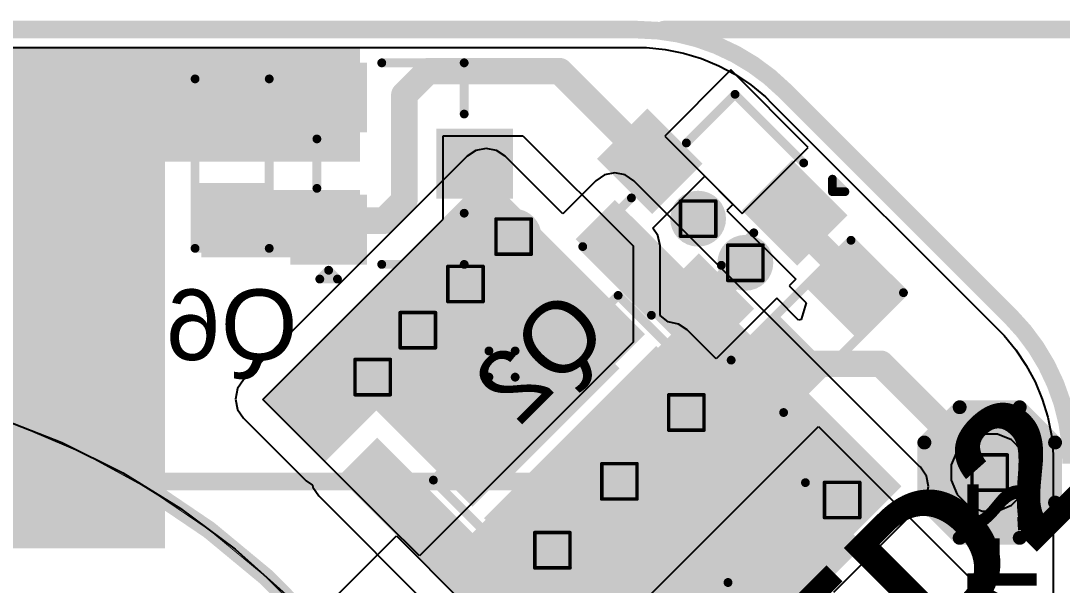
# Model space of a CAD drawing. Header units: inches. Extents: x 92 to 372, y 57 to 122.
# Drawn here: x 129.37 to 144.35, y 83.04 to 91.16 of the extents above; entities that cross this region are included whole.
import ezdxf

# ---------------------------------------------------------------- set-up
doc = ezdxf.new("R2010")
doc.units = ezdxf.units.IN
for name, color, linetype in [('Board Outline', 216, 'Continuous'), ('Bottom Layer', 5, 'Continuous'), ('Bottom Overlay', 54, 'Continuous'), ('Bottom Paste', 16, 'Continuous'), ('Bottom Solder', 6, 'Continuous'), ('Dimension', 6, 'Continuous'), ('Drill Drawing', 1, 'Continuous'), ('Top Layer', 1, 'Continuous'), ('Top Overlay', 2, 'Continuous'), ('Top Paste', 8, 'Continuous'), ('Top Solder', 216, 'Continuous'), ('Via Holes', 16, 'Continuous')]:
    doc.layers.add(name, color=color, linetype=linetype)
doc.styles.add('Arial', font='', dxfattribs={"height": 0.2})
doc.styles.add('Arial_Bold', font='', dxfattribs={"height": 0.2})
doc.styles.get('Arial').set_extended_font_data('Arial')
doc.styles.get('Arial_Bold').set_extended_font_data('Arial', bold=True)

# ---------------------------------------------------------------- blocks, each defined once
blk = doc.blocks.new('T__________B_5')
at = {"layer": 'Bottom Layer'}
blk.add_hatch(color=5, dxfattribs=at).paths.add_polyline_path([(0.381, 0.762), (-0.381, 0.762), (-0.762, 0.381), (-0.762, -0.381), (-0.381, -0.762), (0.381, -0.762), (0.762, -0.381), (0.762, 0.381)])
at = {"layer": 'Bottom Paste'}
blk.add_hatch(color=16, dxfattribs=at).paths.add_polyline_path([(0.381, 0.762), (-0.381, 0.762), (-0.762, 0.381), (-0.762, -0.381), (-0.381, -0.762), (0.381, -0.762), (0.762, -0.381), (0.762, 0.381)])
at = {"layer": 'Bottom Solder'}
blk.add_hatch(color=6, dxfattribs=at).paths.add_polyline_path([(0.432, 0.864), (-0.432, 0.864), (-0.864, 0.432), (-0.864, -0.432), (-0.432, -0.864), (0.432, -0.864), (0.864, -0.432), (0.864, 0.432)])
at = {"layer": 'Bottom Overlay', "const_width": 0.2}
for points in [[(-0.432, 0.94), (-0.94, 0.432)], [(0.432, 0.94), (-0.432, 0.94)], [(0.94, 0.432), (0.432, 0.94)], [(-0.94, 0.432), (-0.94, -0.432)], [(0.94, 0.432), (0.94, -0.432)], [(-0.432, -0.94), (-0.94, -0.432)], [(0.94, -0.432), (0.432, -0.94)], [(0.432, -0.94), (-0.432, -0.94)]]:
    blk.add_lwpolyline(points, dxfattribs=at)
at = {"layer": 'Bottom Overlay', "const_width": 0.1}
for points in [[(-0.482, 0.94, 1), (-0.382, 0.94, 1)], [(-0.482, 0.94, 1), (-0.382, 0.94, 1)], [(0.382, 0.94, 1), (0.482, 0.94, 1)], [(0.382, 0.94, 1), (0.482, 0.94, 1)], [(-0.99, 0.432, 1), (-0.89, 0.432, 1)], [(-0.99, 0.432, 1), (-0.89, 0.432, 1)], [(0.89, 0.432, 1), (0.99, 0.432, 1)], [(0.89, 0.432, 1), (0.99, 0.432, 1)], [(-0.99, -0.432, 1), (-0.89, -0.432, 1)], [(-0.99, -0.432, 1), (-0.89, -0.432, 1)], [(0.89, -0.432, 1), (0.99, -0.432, 1)], [(0.89, -0.432, 1), (0.99, -0.432, 1)], [(-0.482, -0.94, 1), (-0.382, -0.94, 1)], [(-0.482, -0.94, 1), (-0.382, -0.94, 1)], [(0.382, -0.94, 1), (0.482, -0.94, 1)], [(0.382, -0.94, 1), (0.482, -0.94, 1)]]:
    blk.add_lwpolyline(points, format="xyb", close=True, dxfattribs=at)
blk = doc.blocks.new('R___0603_B_13')
at = {"layer": 'Bottom Layer'}
for points in [[(-1.143, -0.4445), (-1.143, 0.4445), (-0.381, 0.4445), (-0.381, -0.4445)], [(0.381, -0.4445), (0.381, 0.4445), (1.143, 0.4445), (1.143, -0.4445)]]:
    blk.add_hatch(color=5, dxfattribs=at).paths.add_polyline_path(points)
at = {"layer": 'Bottom Paste'}
for points in [[(-1.143, -0.4445), (-1.143, 0.4445), (-0.381, 0.4445), (-0.381, -0.4445)], [(0.381, -0.4445), (0.381, 0.4445), (1.143, 0.4445), (1.143, -0.4445)]]:
    blk.add_hatch(color=16, dxfattribs=at).paths.add_polyline_path(points)
at = {"layer": 'Bottom Solder'}
for points in [[(-1.2446, -0.5461), (-1.2446, 0.5461), (-0.2794, 0.5461), (-0.2794, -0.5461)], [(0.2794, -0.5461), (0.2794, 0.5461), (1.2446, 0.5461), (1.2446, -0.5461)]]:
    blk.add_hatch(color=6, dxfattribs=at).paths.add_polyline_path(points)
at = {"layer": 'Bottom Overlay', "const_width": 0.127}
for points in [[(-1.2192, -0.5334), (-1.2192, 0.5334)], [(1.2192, 0.5334), (-1.2192, 0.5334)], [(1.2192, -0.5334), (1.2192, 0.5334)], [(1.2192, -0.5334), (-1.2192, -0.5334)]]:
    blk.add_lwpolyline(points, dxfattribs=at)
at = {"layer": 'Bottom Overlay', "const_width": 0.0635}
for points in [[(-1.25095, 0.5334, 1), (-1.18745, 0.5334, 1)], [(-1.25095, 0.5334, 1), (-1.18745, 0.5334, 1)], [(1.18745, 0.5334, 1), (1.25095, 0.5334, 1)], [(1.18745, 0.5334, 1), (1.25095, 0.5334, 1)], [(-1.25095, -0.5334, 1), (-1.18745, -0.5334, 1)], [(-1.25095, -0.5334, 1), (-1.18745, -0.5334, 1)], [(1.18745, -0.5334, 1), (1.25095, -0.5334, 1)], [(1.18745, -0.5334, 1), (1.25095, -0.5334, 1)]]:
    blk.add_lwpolyline(points, format="xyb", close=True, dxfattribs=at)
blk = doc.blocks.new('R___0603_B_17')
at = {"layer": 'Bottom Layer'}
for points in [[(-1.143, -0.4445), (-1.143, 0.4445), (-0.381, 0.4445), (-0.381, -0.4445)], [(0.381, -0.4445), (0.381, 0.4445), (1.143, 0.4445), (1.143, -0.4445)]]:
    blk.add_hatch(color=5, dxfattribs=at).paths.add_polyline_path(points)
at = {"layer": 'Bottom Paste'}
for points in [[(-1.143, -0.4445), (-1.143, 0.4445), (-0.381, 0.4445), (-0.381, -0.4445)], [(0.381, -0.4445), (0.381, 0.4445), (1.143, 0.4445), (1.143, -0.4445)]]:
    blk.add_hatch(color=16, dxfattribs=at).paths.add_polyline_path(points)
at = {"layer": 'Bottom Solder'}
for points in [[(-1.2446, -0.5461), (-1.2446, 0.5461), (-0.2794, 0.5461), (-0.2794, -0.5461)], [(0.2794, -0.5461), (0.2794, 0.5461), (1.2446, 0.5461), (1.2446, -0.5461)]]:
    blk.add_hatch(color=6, dxfattribs=at).paths.add_polyline_path(points)
at = {"layer": 'Bottom Overlay', "const_width": 0.127}
for points in [[(-1.2192, 0.5334), (1.2192, 0.5334)], [(-1.2192, 0.5334), (-1.2192, -0.5334)], [(1.2192, 0.5334), (1.2192, -0.5334)], [(-1.2192, -0.5334), (1.2192, -0.5334)]]:
    blk.add_lwpolyline(points, dxfattribs=at)
at = {"layer": 'Bottom Overlay', "const_width": 0.0635}
for points in [[(-1.25095, 0.5334, 1), (-1.18745, 0.5334, 1)], [(-1.25095, 0.5334, 1), (-1.18745, 0.5334, 1)], [(1.18745, 0.5334, 1), (1.25095, 0.5334, 1)], [(1.18745, 0.5334, 1), (1.25095, 0.5334, 1)], [(-1.25095, -0.5334, 1), (-1.18745, -0.5334, 1)], [(-1.25095, -0.5334, 1), (-1.18745, -0.5334, 1)], [(1.18745, -0.5334, 1), (1.25095, -0.5334, 1)], [(1.18745, -0.5334, 1), (1.25095, -0.5334, 1)]]:
    blk.add_lwpolyline(points, format="xyb", close=True, dxfattribs=at)
blk = doc.blocks.new('SOT_23_B_21')
at = {"layer": 'Bottom Layer'}
for points in [[(-1.36, 1.46), (-0.54, 1.46), (-0.54, 0.54), (-1.36, 0.54)], [(0.54, 1.46), (1.36, 1.46), (1.36, 0.54), (0.54, 0.54)], [(-0.41, -0.54), (0.41, -0.54), (0.41, -1.46), (-0.41, -1.46)]]:
    blk.add_hatch(color=5, dxfattribs=at).paths.add_polyline_path(points)
at = {"layer": 'Bottom Paste'}
for points in [[(-1.36, 1.46), (-0.54, 1.46), (-0.54, 0.54), (-1.36, 0.54)], [(0.54, 1.46), (1.36, 1.46), (1.36, 0.54), (0.54, 0.54)], [(-0.41, -0.54), (0.41, -0.54), (0.41, -1.46), (-0.41, -1.46)]]:
    blk.add_hatch(color=16, dxfattribs=at).paths.add_polyline_path(points)
at = {"layer": 'Bottom Solder'}
for points in [[(-1.462, 1.562), (-0.438, 1.562), (-0.438, 0.438), (-1.462, 0.438)], [(0.438, 1.562), (1.462, 1.562), (1.462, 0.438), (0.438, 0.438)], [(-0.512, -0.438), (0.512, -0.438), (0.512, -1.562), (-0.512, -1.562)]]:
    blk.add_hatch(color=6, dxfattribs=at).paths.add_polyline_path(points)
at = {"layer": 'Bottom Overlay', "const_width": 0.127}
for points in [[(-1.549, 1.168), (-1.676, 1.295)], [(-1.676, 1.041), (-1.676, 1.295)], [(-1.549, 1.168), (-1.676, 1.041)], [(0.33, 0.787), (-0.33, 0.787)], [(-1.549, -0.813), (-1.549, 0.584)], [(1.549, -0.813), (1.549, 0.584)], [(-0.559, -0.813), (-1.549, -0.813)], [(1.549, -0.813), (0.559, -0.813)]]:
    blk.add_lwpolyline(points, dxfattribs=at)
at = {"layer": 'Bottom Overlay', "const_width": 0.0635}
for points in [[(-1.708, 1.295, 1), (-1.645, 1.295, 1)], [(-1.708, 1.295, 1), (-1.645, 1.295, 1)], [(-1.581, 1.168, 1), (-1.518, 1.168, 1)], [(-1.581, 1.168, 1), (-1.518, 1.168, 1)], [(-1.708, 1.041, 1), (-1.645, 1.041, 1)], [(-1.708, 1.041, 1), (-1.645, 1.041, 1)], [(-0.362, 0.787, 1), (-0.298, 0.787, 1)], [(0.298, 0.787, 1), (0.362, 0.787, 1)], [(-1.581, 0.584, 1), (-1.518, 0.584, 1)], [(1.518, 0.584, 1), (1.581, 0.584, 1)], [(-1.581, -0.813, 1), (-1.518, -0.813, 1)], [(-1.581, -0.813, 1), (-1.518, -0.813, 1)], [(-0.591, -0.813, 1), (-0.527, -0.813, 1)], [(0.527, -0.813, 1), (0.591, -0.813, 1)], [(1.518, -0.813, 1), (1.581, -0.813, 1)], [(1.518, -0.813, 1), (1.581, -0.813, 1)]]:
    blk.add_lwpolyline(points, format="xyb", close=True, dxfattribs=at)
blk = doc.blocks.new('SOT_23F_B_25')
at = {"layer": 'Bottom Layer'}
for points in [[(-0.55, 1.5), (-0.55, 0.6), (-1.35, 0.6), (-1.35, 1.5)], [(1.35, 1.5), (1.35, 0.6), (0.55, 0.6), (0.55, 1.5)], [(0.4, -0.6), (0.4, -1.5), (-0.4, -1.5), (-0.4, -0.6)]]:
    blk.add_hatch(color=5, dxfattribs=at).paths.add_polyline_path(points)
at = {"layer": 'Bottom Paste'}
for points in [[(-0.55, 1.5), (-0.55, 0.6), (-1.35, 0.6), (-1.35, 1.5)], [(1.35, 1.5), (1.35, 0.6), (0.55, 0.6), (0.55, 1.5)], [(0.4, -0.6), (0.4, -1.5), (-0.4, -1.5), (-0.4, -0.6)]]:
    blk.add_hatch(color=16, dxfattribs=at).paths.add_polyline_path(points)
at = {"layer": 'Bottom Solder'}
for points in [[(-0.448, 1.602), (-0.448, 0.498), (-1.452, 0.498), (-1.452, 1.602)], [(1.452, 1.602), (1.452, 0.498), (0.448, 0.498), (0.448, 1.602)], [(0.502, -0.498), (0.502, -1.602), (-0.502, -1.602), (-0.502, -0.498)]]:
    blk.add_hatch(color=6, dxfattribs=at).paths.add_polyline_path(points)
at = {"layer": 'Bottom Overlay', "const_width": 0.127}
for points in [[(-1.661, 1.177), (-1.661, 0.923)], [(-1.661, 1.177), (-1.534, 1.05)], [(-0.356, 1.219), (0.356, 1.219)], [(-1.534, 1.05), (-1.661, 0.923)], [(-1.45, 0.286), (-1.45, -0.9)], [(1.45, 0.286), (1.45, -0.9)], [(-1.45, -0.9), (-0.714, -0.9)], [(0.714, -0.9), (1.45, -0.9)]]:
    blk.add_lwpolyline(points, dxfattribs=at)
at = {"layer": 'Bottom Overlay', "const_width": 0.0635}
for points in [[(-1.693, 1.177, 1), (-1.629, 1.177, 1)], [(-1.693, 1.177, 1), (-1.629, 1.177, 1)], [(-0.387, 1.219, 1), (-0.324, 1.219, 1)], [(0.324, 1.219, 1), (0.387, 1.219, 1)], [(-1.566, 1.05, 1), (-1.502, 1.05, 1)], [(-1.566, 1.05, 1), (-1.502, 1.05, 1)], [(-1.693, 0.923, 1), (-1.629, 0.923, 1)], [(-1.693, 0.923, 1), (-1.629, 0.923, 1)], [(-1.482, 0.286, 1), (-1.418, 0.286, 1)], [(1.418, 0.286, 1), (1.482, 0.286, 1)], [(-1.482, -0.9, 1), (-1.418, -0.9, 1)], [(-1.482, -0.9, 1), (-1.418, -0.9, 1)], [(-0.745, -0.9, 1), (-0.682, -0.9, 1)], [(0.682, -0.9, 1), (0.745, -0.9, 1)], [(1.418, -0.9, 1), (1.482, -0.9, 1)], [(1.418, -0.9, 1), (1.482, -0.9, 1)]]:
    blk.add_lwpolyline(points, format="xyb", close=True, dxfattribs=at)
blk = doc.blocks.new('GW_PUSTA1_CM_MENE_XX53_1_1050_R18_29')
at = {"layer": 'Top Layer'}
for points in [[(-2.818, -2.91), (-2.018, -2.91), (-2.018, 2.91), (-2.818, 2.91)], [(-1.05, 1.651), (1.041, 1.651), (1.041, 2.921), (-1.05, 2.921)], [(2.818, 2.91), (2.018, 2.91), (2.018, -2.91), (2.818, -2.91)], [(1.05, 1.25), (-1.05, 1.25), (-1.05, 1.7), (1.05, 1.7)], [(-2.057, -0.9), (-1.575, -0.9), (-1.575, 0.9), (-2.057, 0.9)], [(1.65, -0.9), (-1.65, -0.9), (-1.65, 0.9), (1.65, 0.9)], [(2.058, 0.9), (1.575, 0.9), (1.575, -0.9), (2.058, -0.9)], [(1.05, -1.7), (-1.05, -1.7), (-1.05, -1.25), (1.05, -1.25)], [(-1.05, -2.921), (1.041, -2.921), (1.041, -1.651), (-1.05, -1.651)]]:
    blk.add_hatch(color=1, dxfattribs=at).paths.add_polyline_path(points)
at = {"layer": 'Top Paste'}
for points in [[(1.05, 1.25), (-1.05, 1.25), (-1.05, 1.7), (1.05, 1.7)], [(1.65, -0.9), (-1.65, -0.9), (-1.65, 0.9), (1.65, 0.9)], [(1.05, -1.7), (-1.05, -1.7), (-1.05, -1.25), (1.05, -1.25)]]:
    blk.add_hatch(color=8, dxfattribs=at).paths.add_polyline_path(points)
at = {"layer": 'Top Solder'}
for points in [[(1.152, 1.148), (-1.152, 1.148), (-1.152, 1.802), (1.152, 1.802)], [(1.752, -1.002), (-1.752, -1.002), (-1.752, 1.002), (1.752, 1.002)], [(1.152, -1.802), (-1.152, -1.802), (-1.152, -1.148), (1.152, -1.148)]]:
    blk.add_hatch(color=216, dxfattribs=at).paths.add_polyline_path(points)
at = {"layer": 'Top Overlay', "const_width": 0.127}
for points in [[(-0.076, 2.134), (-0.076, 2.667)], [(1.88, 1.905), (-1.88, 1.905)], [(-1.88, -1.905), (-1.88, 1.905)], [(1.88, -1.905), (1.88, 1.905)], [(1.88, -1.905), (-1.88, -1.905)], [(0, -2.654), (0, -2.121)], [(0.267, -2.388), (-0.267, -2.388)]]:
    blk.add_lwpolyline(points, dxfattribs=at)
at = {"layer": 'Top Overlay', "const_width": 0.0635}
for points in [[(-0.108, 2.667, 1), (-0.044, 2.667, 1)], [(-0.108, 2.134, 1), (-0.044, 2.134, 1)], [(-1.911, 1.905, 1), (-1.848, 1.905, 1)], [(-1.911, 1.905, 1), (-1.848, 1.905, 1)], [(1.848, 1.905, 1), (1.911, 1.905, 1)], [(1.848, 1.905, 1), (1.911, 1.905, 1)], [(-1.911, -1.905, 1), (-1.848, -1.905, 1)], [(-1.911, -1.905, 1), (-1.848, -1.905, 1)], [(1.848, -1.905, 1), (1.911, -1.905, 1)], [(1.848, -1.905, 1), (1.911, -1.905, 1)], [(-0.032, -2.121, 1), (0.032, -2.121, 1)], [(-0.298, -2.388, 1), (-0.235, -2.388, 1)], [(0.235, -2.388, 1), (0.298, -2.388, 1)], [(-0.032, -2.654, 1), (0.032, -2.654, 1)]]:
    blk.add_lwpolyline(points, format="xyb", close=True, dxfattribs=at)

msp = doc.modelspace()

# ---------------------------------------------------------------- hatches: boundary and pattern name
at = {"layer": 'Bottom Layer'}
for points in [[(125.988, 89.129), (134.247, 89.129), (134.247, 90.772), (125.988, 90.772)], [(125.988, 83.566), (131.445, 83.566), (131.445, 90.678), (125.988, 90.678)], [(131.964, 87.753), (134.247, 87.753), (134.247, 88.722), (131.964, 88.722)], [(141.502, 83.615), (138.681, 86.436), (135.419, 83.174), (138.24, 80.353)]]:
    msp.add_hatch(color=5, dxfattribs=at).paths.add_polyline_path(points)
h = msp.add_hatch(color=5, dxfattribs=at)
edge = h.paths.add_edge_path()
edge.add_arc((139.112, 88.311), 0.3, 0, 360)
h = msp.add_hatch(color=5, dxfattribs=at)
edge = h.paths.add_edge_path()
edge.add_arc((136.458, 88.053), 0.3, 0, 360)
h = msp.add_hatch(color=5, dxfattribs=at)
edge = h.paths.add_edge_path()
edge.add_arc((139.792, 87.676), 0.3, 0, 360)
h = msp.add_hatch(color=5, dxfattribs=at)
edge = h.paths.add_edge_path()
edge.add_arc((135.765, 87.371), 0.3, 0, 360)
h = msp.add_hatch(color=5, dxfattribs=at)
edge = h.paths.add_edge_path()
edge.add_arc((135.081, 86.706), 0.3, 0, 360)
h = msp.add_hatch(color=5, dxfattribs=at)
edge = h.paths.add_edge_path()
edge.add_arc((134.431, 86.031), 0.3, 0, 360)
h = msp.add_hatch(color=5, dxfattribs=at)
edge = h.paths.add_edge_path()
edge.add_arc((138.943, 85.522), 0.3, 0, 360)
h = msp.add_hatch(color=5, dxfattribs=at)
edge = h.paths.add_edge_path()
edge.add_arc((143.307, 84.658), 0.3, 0, 360)
h = msp.add_hatch(color=5, dxfattribs=at)
edge = h.paths.add_edge_path()
edge.add_arc((137.98, 84.531), 0.3, 0, 360)
h = msp.add_hatch(color=5, dxfattribs=at)
edge = h.paths.add_edge_path()
edge.add_arc((141.184, 84.263), 0.3, 0, 360)
h = msp.add_hatch(color=5, dxfattribs=at)
edge = h.paths.add_edge_path()
edge.add_arc((137.016, 83.54), 0.3, 0, 360)
at = {"layer": 'Bottom Solder'}
h = msp.add_hatch(color=6, dxfattribs=at)
edge = h.paths.add_edge_path()
edge.add_arc((139.112, 88.311), 0.402, 0, 360)
h = msp.add_hatch(color=6, dxfattribs=at)
edge = h.paths.add_edge_path()
edge.add_arc((136.458, 88.053), 0.402, 0, 360)
h = msp.add_hatch(color=6, dxfattribs=at)
edge = h.paths.add_edge_path()
edge.add_arc((139.792, 87.676), 0.402, 0, 360)
h = msp.add_hatch(color=6, dxfattribs=at)
edge = h.paths.add_edge_path()
edge.add_arc((135.765, 87.371), 0.402, 0, 360)
h = msp.add_hatch(color=6, dxfattribs=at)
edge = h.paths.add_edge_path()
edge.add_arc((135.081, 86.706), 0.402, 0, 360)
h = msp.add_hatch(color=6, dxfattribs=at)
edge = h.paths.add_edge_path()
edge.add_arc((134.431, 86.031), 0.402, 0, 360)
h = msp.add_hatch(color=6, dxfattribs=at)
edge = h.paths.add_edge_path()
edge.add_arc((138.943, 85.522), 0.402, 0, 360)
h = msp.add_hatch(color=6, dxfattribs=at)
edge = h.paths.add_edge_path()
edge.add_arc((143.307, 84.658), 0.402, 0, 360)
h = msp.add_hatch(color=6, dxfattribs=at)
edge = h.paths.add_edge_path()
edge.add_arc((137.98, 84.531), 0.402, 0, 360)
h = msp.add_hatch(color=6, dxfattribs=at)
edge = h.paths.add_edge_path()
edge.add_arc((141.184, 84.263), 0.402, 0, 360)
h = msp.add_hatch(color=6, dxfattribs=at)
edge = h.paths.add_edge_path()
edge.add_arc((137.016, 83.54), 0.402, 0, 360)
at = {"layer": 'Top Layer'}
for points in [[(136.965, 88.032), (136.063, 88.934), (132.846, 85.716), (133.747, 84.814)], [(135.868, 84.167), (138.349, 86.648), (136.349, 88.648), (133.868, 86.167)], [(138.053, 80.474), (142.037, 84.458), (139.288, 87.207), (135.303, 83.223)]]:
    msp.add_hatch(color=1, dxfattribs=at).paths.add_polyline_path(points)
h = msp.add_hatch(color=1, dxfattribs=at)
edge = h.paths.add_edge_path()
edge.add_arc((139.112, 88.311), 0.3, 0, 360)
h = msp.add_hatch(color=1, dxfattribs=at)
edge = h.paths.add_edge_path()
edge.add_arc((136.458, 88.053), 0.3, 0, 360)
h = msp.add_hatch(color=1, dxfattribs=at)
edge = h.paths.add_edge_path()
edge.add_arc((139.792, 87.676), 0.3, 0, 360)
h = msp.add_hatch(color=1, dxfattribs=at)
edge = h.paths.add_edge_path()
edge.add_arc((135.765, 87.371), 0.3, 0, 360)
h = msp.add_hatch(color=1, dxfattribs=at)
edge = h.paths.add_edge_path()
edge.add_arc((135.081, 86.706), 0.3, 0, 360)
h = msp.add_hatch(color=1, dxfattribs=at)
edge = h.paths.add_edge_path()
edge.add_arc((134.431, 86.031), 0.3, 0, 360)
h = msp.add_hatch(color=1, dxfattribs=at)
edge = h.paths.add_edge_path()
edge.add_arc((138.943, 85.522), 0.3, 0, 360)
h = msp.add_hatch(color=1, dxfattribs=at)
edge = h.paths.add_edge_path()
edge.add_arc((143.307, 84.658), 0.3, 0, 360)
h = msp.add_hatch(color=1, dxfattribs=at)
edge = h.paths.add_edge_path()
edge.add_arc((137.98, 84.531), 0.3, 0, 360)
h = msp.add_hatch(color=1, dxfattribs=at)
edge = h.paths.add_edge_path()
edge.add_arc((141.184, 84.263), 0.3, 0, 360)
h = msp.add_hatch(color=1, dxfattribs=at)
edge = h.paths.add_edge_path()
edge.add_arc((137.016, 83.54), 0.3, 0, 360)
at = {"layer": 'Top Solder'}
h = msp.add_hatch(color=216, dxfattribs=at)
edge = h.paths.add_edge_path()
edge.add_arc((139.112, 88.311), 0.402, 0, 360)
h = msp.add_hatch(color=216, dxfattribs=at)
edge = h.paths.add_edge_path()
edge.add_arc((136.458, 88.053), 0.402, 0, 360)
h = msp.add_hatch(color=216, dxfattribs=at)
edge = h.paths.add_edge_path()
edge.add_arc((139.792, 87.676), 0.402, 0, 360)
h = msp.add_hatch(color=216, dxfattribs=at)
edge = h.paths.add_edge_path()
edge.add_arc((135.765, 87.371), 0.402, 0, 360)
h = msp.add_hatch(color=216, dxfattribs=at)
edge = h.paths.add_edge_path()
edge.add_arc((135.081, 86.706), 0.402, 0, 360)
h = msp.add_hatch(color=216, dxfattribs=at)
edge = h.paths.add_edge_path()
edge.add_arc((134.431, 86.031), 0.402, 0, 360)
h = msp.add_hatch(color=216, dxfattribs=at)
edge = h.paths.add_edge_path()
edge.add_arc((138.943, 85.522), 0.402, 0, 360)
h = msp.add_hatch(color=216, dxfattribs=at)
edge = h.paths.add_edge_path()
edge.add_arc((143.307, 84.658), 0.402, 0, 360)
h = msp.add_hatch(color=216, dxfattribs=at)
edge = h.paths.add_edge_path()
edge.add_arc((137.98, 84.531), 0.402, 0, 360)
h = msp.add_hatch(color=216, dxfattribs=at)
edge = h.paths.add_edge_path()
edge.add_arc((141.184, 84.263), 0.402, 0, 360)
h = msp.add_hatch(color=216, dxfattribs=at)
edge = h.paths.add_edge_path()
edge.add_arc((137.016, 83.54), 0.402, 0, 360)
at = {"layer": 'Via Holes'}
h = msp.add_hatch(color=7, dxfattribs=at)
edge = h.paths.add_edge_path()
edge.add_arc((139.112, 88.311), 0.15, 0, 360)
h = msp.add_hatch(color=7, dxfattribs=at)
edge = h.paths.add_edge_path()
edge.add_arc((136.458, 88.053), 0.15, 0, 360)
h = msp.add_hatch(color=7, dxfattribs=at)
edge = h.paths.add_edge_path()
edge.add_arc((139.792, 87.676), 0.15, 0, 360)
h = msp.add_hatch(color=7, dxfattribs=at)
edge = h.paths.add_edge_path()
edge.add_arc((135.765, 87.371), 0.15, 0, 360)
h = msp.add_hatch(color=7, dxfattribs=at)
edge = h.paths.add_edge_path()
edge.add_arc((135.081, 86.706), 0.15, 0, 360)
h = msp.add_hatch(color=7, dxfattribs=at)
edge = h.paths.add_edge_path()
edge.add_arc((134.431, 86.031), 0.15, 0, 360)
h = msp.add_hatch(color=7, dxfattribs=at)
edge = h.paths.add_edge_path()
edge.add_arc((138.943, 85.522), 0.15, 0, 360)
h = msp.add_hatch(color=7, dxfattribs=at)
edge = h.paths.add_edge_path()
edge.add_arc((143.307, 84.658), 0.15, 0, 360)
h = msp.add_hatch(color=7, dxfattribs=at)
edge = h.paths.add_edge_path()
edge.add_arc((137.98, 84.531), 0.15, 0, 360)
h = msp.add_hatch(color=7, dxfattribs=at)
edge = h.paths.add_edge_path()
edge.add_arc((141.184, 84.263), 0.15, 0, 360)
h = msp.add_hatch(color=7, dxfattribs=at)
edge = h.paths.add_edge_path()
edge.add_arc((137.016, 83.54), 0.15, 0, 360)

# ---------------------------------------------------------------- linework, layer by layer
at = {"layer": 'Board Outline', "const_width": 0.254}
for points in [[(112.722, 91.031), (138.237, 91.031)], [(140.358, 90.152), (143.601, 86.91)]]:
    msp.add_lwpolyline(points, dxfattribs=at)
at = {"layer": 'Board Outline', "const_width": 0.127}
for points in [[(138.173, 91.031, 1), (138.3, 91.031, 1)], [(138.173, 91.031, 1), (138.3, 91.031, 1)], [(140.295, 90.152, 1), (140.422, 90.152, 1)], [(140.295, 90.152, 1), (140.422, 90.152, 1)], [(143.537, 86.91, 1), (143.664, 86.91, 1)], [(143.537, 86.91, 1), (143.664, 86.91, 1)]]:
    msp.add_lwpolyline(points, format="xyb", close=True, dxfattribs=at)
at = {"layer": 'Board Outline', "const_width": 0.254}
for points in [[(138.237, 91.031, -0.198912), (140.358, 90.152)], [(143.601, 86.91, -0.198912), (144.48, 84.788)], [(118.906, 70.045, -2.013543), (132.053, 70.045)]]:
    msp.add_lwpolyline(points, format="xyb", dxfattribs=at)
at = {"layer": 'Bottom Layer'}
for p, q in [((139.584, 90.451), (138.632, 89.499)), ((140.697, 89.337), (139.584, 90.451)), ((135.447, 88.305), (135.447, 89.503)), ((135.447, 89.503), (136.591, 89.503)), ((136.591, 89.503), (138.176, 87.918)), ((138.632, 89.499), (139.745, 88.385)), ((139.745, 88.385), (140.697, 89.337)), ((138.463, 88.175), (139.21, 88.921)), ((139.21, 88.921), (139.614, 88.517)), ((139.614, 88.517), (139.527, 88.43)), ((139.527, 88.43), (140.517, 87.44)), ((132.852, 85.71), (135.447, 88.305)), ((138.535, 88.067), (138.463, 88.175)), ((138.564, 87.918), (138.535, 88.067)), ((138.176, 87.918), (138.176, 86.533)), ((138.564, 86.92), (138.564, 87.918)), ((140.517, 87.44), (140.423, 87.345)), ((140.423, 87.345), (140.667, 87.101)), ((140.243, 87.165), (139.372, 86.294)), ((140.558, 86.851), (140.243, 87.165)), ((140.667, 87.101), (140.593, 86.858)), ((138.681, 86.825), (138.564, 86.92)), ((138.829, 86.795), (138.681, 86.825)), ((138.955, 86.711), (138.829, 86.795)), ((140.593, 86.858), (140.558, 86.851)), ((139.372, 86.294), (138.955, 86.711)), ((138.176, 86.533), (135.102, 83.459)), ((134.626, 83.935), (132.852, 85.71)), ((129.049, 85.447), (129.96, 85.089)), ((137.058, 81.534), (140.846, 85.322)), ((140.846, 85.322), (143.898, 82.27)), ((129.96, 85.089), (130.835, 84.652)), ((130.835, 84.652), (131.667, 84.139)), ((131.667, 84.139), (132.451, 83.554)), ((135.102, 83.459), (134.626, 83.935)), ((133.658, 82.634), (134.771, 83.747)), ((134.771, 83.747), (135.723, 82.795)), ((132.451, 83.554), (133.18, 82.901))]:
    msp.add_line(p, q, dxfattribs=at)
at = {"layer": 'Bottom Layer', "const_width": 0.381}
for points in [[(134.886, 90.092), (135.227, 90.433)], [(135.227, 90.433), (137.12, 90.433)], [(137.12, 90.433), (138.416, 89.137)], [(134.886, 88.573), (134.886, 90.092)], [(134.596, 88.282), (134.886, 88.573)], [(140.502, 88.279), (140.502, 88.395)], [(132.409, 88.341), (132.503, 88.247)], [(133.891, 88.247), (133.926, 88.282)], [(133.926, 88.282), (134.596, 88.282)], [(140.502, 88.279), (141.366, 87.415)], [(139.162, 87.051), (139.788, 87.676)], [(139.788, 87.676), (139.792, 87.676)], [(141.366, 87.3), (141.366, 87.415)], [(139.158, 87.051), (139.162, 87.051)], [(140.288, 86.222), (141.743, 86.222)], [(141.743, 86.222), (143.307, 84.658)]]:
    msp.add_lwpolyline(points, dxfattribs=at)
at = {"layer": 'Bottom Layer', "const_width": 0.191}
for points in [[(135.132, 90.433, 1), (135.322, 90.433, 1)], [(135.132, 90.433, 1), (135.322, 90.433, 1)], [(137.024, 90.433, 1), (137.215, 90.433, 1)], [(137.024, 90.433, 1), (137.215, 90.433, 1)], [(134.791, 90.092, 1), (134.981, 90.092, 1)], [(134.791, 90.092, 1), (134.981, 90.092, 1)], [(138.32, 89.137, 1), (138.511, 89.137, 1)], [(134.791, 88.573, 1), (134.981, 88.573, 1)], [(134.791, 88.573, 1), (134.981, 88.573, 1)], [(140.406, 88.395, 1), (140.597, 88.395, 1)], [(132.314, 88.341, 1), (132.504, 88.341, 1)], [(132.408, 88.247, 1), (132.598, 88.247, 1)], [(133.796, 88.247, 1), (133.986, 88.247, 1)], [(133.831, 88.282, 1), (134.022, 88.282, 1)], [(133.831, 88.282, 1), (134.022, 88.282, 1)], [(134.5, 88.282, 1), (134.691, 88.282, 1)], [(134.5, 88.282, 1), (134.691, 88.282, 1)], [(140.406, 88.279, 1), (140.597, 88.279, 1)], [(140.406, 88.279, 1), (140.597, 88.279, 1)], [(139.693, 87.676, 1), (139.883, 87.676, 1)], [(139.693, 87.676, 1), (139.883, 87.676, 1)], [(139.697, 87.676, 1), (139.887, 87.676, 1)], [(141.27, 87.415, 1), (141.461, 87.415, 1)], [(141.27, 87.415, 1), (141.461, 87.415, 1)], [(141.27, 87.3, 1), (141.461, 87.3, 1)], [(139.063, 87.051, 1), (139.253, 87.051, 1)], [(139.067, 87.051, 1), (139.258, 87.051, 1)], [(139.067, 87.051, 1), (139.258, 87.051, 1)], [(140.193, 86.222, 1), (140.383, 86.222, 1)], [(141.647, 86.222, 1), (141.838, 86.222, 1)], [(141.647, 86.222, 1), (141.838, 86.222, 1)], [(143.212, 84.658, 1), (143.402, 84.658, 1)]]:
    msp.add_lwpolyline(points, format="xyb", close=True, dxfattribs=at)
at = {"layer": 'Dimension', "const_width": 0.254}
for points in [[(138.618, 91.031), (150.901, 91.031)], [(112.98, 84.531), (137.98, 84.531)], [(112.98, 65.531), (137.98, 84.531)], [(137.98, 65.531), (137.98, 84.531)]]:
    msp.add_lwpolyline(points, dxfattribs=at)
at = {"layer": 'Dimension', "const_width": 0.127}
for points in [[(138.554, 91.031, 1), (138.681, 91.031, 1)], [(137.916, 84.531, 1), (138.043, 84.531, 1)], [(137.916, 84.531, 1), (138.043, 84.531, 1)], [(137.916, 84.531, 1), (138.043, 84.531, 1)]]:
    msp.add_lwpolyline(points, format="xyb", close=True, dxfattribs=at)
at = {"layer": 'Dimension', "const_width": 0.0127}
msp.add_lwpolyline([(114.48, 75.031, -1.683703), (131.443, 65.788)], format="xyb", dxfattribs=at)
at = {"layer": 'Drill Drawing', "const_width": 0.0508}
for points in [[(138.858, 88.565), (139.366, 88.565)], [(138.858, 88.057), (138.858, 88.565)], [(139.366, 88.057), (139.366, 88.565)], [(136.204, 88.307), (136.712, 88.307)], [(136.204, 87.799), (136.204, 88.307)], [(136.712, 87.799), (136.712, 88.307)], [(138.858, 88.057), (139.366, 88.057)], [(139.538, 87.93), (140.046, 87.93)], [(139.538, 87.422), (139.538, 87.93)], [(140.046, 87.422), (140.046, 87.93)], [(136.204, 87.799), (136.712, 87.799)], [(135.511, 87.625), (136.019, 87.625)], [(135.511, 87.117), (135.511, 87.625)], [(136.019, 87.117), (136.019, 87.625)], [(139.538, 87.422), (140.046, 87.422)], [(135.511, 87.117), (136.019, 87.117)], [(134.827, 86.96), (135.335, 86.96)], [(134.827, 86.452), (134.827, 86.96)], [(135.335, 86.452), (135.335, 86.96)], [(134.827, 86.452), (135.335, 86.452)], [(134.177, 86.285), (134.685, 86.285)], [(134.177, 85.777), (134.177, 86.285)], [(134.685, 85.777), (134.685, 86.285)], [(134.177, 85.777), (134.685, 85.777)], [(138.689, 85.776), (139.197, 85.776)], [(138.689, 85.268), (138.689, 85.776)], [(139.197, 85.268), (139.197, 85.776)], [(138.689, 85.268), (139.197, 85.268)], [(137.726, 84.785), (138.234, 84.785)], [(137.726, 84.277), (137.726, 84.785)], [(138.234, 84.277), (138.234, 84.785)], [(143.053, 84.912), (143.561, 84.912)], [(143.053, 84.404), (143.053, 84.912)], [(143.561, 84.404), (143.561, 84.912)], [(140.93, 84.517), (141.438, 84.517)], [(140.93, 84.009), (140.93, 84.517)], [(141.438, 84.009), (141.438, 84.517)], [(143.053, 84.404), (143.561, 84.404)], [(137.726, 84.277), (138.234, 84.277)], [(140.93, 84.009), (141.438, 84.009)], [(136.762, 83.794), (137.27, 83.794)], [(136.762, 83.286), (136.762, 83.794)], [(137.27, 83.286), (137.27, 83.794)], [(136.762, 83.286), (137.27, 83.286)]]:
    msp.add_lwpolyline(points, dxfattribs=at)
at = {"layer": 'Drill Drawing', "const_width": 0.0254}
for points in [[(138.846, 88.565, 1), (138.871, 88.565, 1)], [(138.846, 88.565, 1), (138.871, 88.565, 1)], [(139.354, 88.565, 1), (139.379, 88.565, 1)], [(139.354, 88.565, 1), (139.379, 88.565, 1)], [(136.192, 88.307, 1), (136.217, 88.307, 1)], [(136.192, 88.307, 1), (136.217, 88.307, 1)], [(136.7, 88.307, 1), (136.725, 88.307, 1)], [(136.7, 88.307, 1), (136.725, 88.307, 1)], [(138.846, 88.057, 1), (138.871, 88.057, 1)], [(138.846, 88.057, 1), (138.871, 88.057, 1)], [(139.354, 88.057, 1), (139.379, 88.057, 1)], [(139.354, 88.057, 1), (139.379, 88.057, 1)], [(139.525, 87.93, 1), (139.551, 87.93, 1)], [(139.525, 87.93, 1), (139.551, 87.93, 1)], [(140.033, 87.93, 1), (140.059, 87.93, 1)], [(140.033, 87.93, 1), (140.059, 87.93, 1)], [(136.192, 87.799, 1), (136.217, 87.799, 1)], [(136.192, 87.799, 1), (136.217, 87.799, 1)], [(136.7, 87.799, 1), (136.725, 87.799, 1)], [(136.7, 87.799, 1), (136.725, 87.799, 1)], [(135.499, 87.625, 1), (135.524, 87.625, 1)], [(135.499, 87.625, 1), (135.524, 87.625, 1)], [(136.007, 87.625, 1), (136.032, 87.625, 1)], [(136.007, 87.625, 1), (136.032, 87.625, 1)], [(139.525, 87.422, 1), (139.551, 87.422, 1)], [(139.525, 87.422, 1), (139.551, 87.422, 1)], [(140.033, 87.422, 1), (140.059, 87.422, 1)], [(140.033, 87.422, 1), (140.059, 87.422, 1)], [(135.499, 87.117, 1), (135.524, 87.117, 1)], [(135.499, 87.117, 1), (135.524, 87.117, 1)], [(136.007, 87.117, 1), (136.032, 87.117, 1)], [(136.007, 87.117, 1), (136.032, 87.117, 1)], [(134.814, 86.96, 1), (134.839, 86.96, 1)], [(134.814, 86.96, 1), (134.839, 86.96, 1)], [(135.322, 86.96, 1), (135.347, 86.96, 1)], [(135.322, 86.96, 1), (135.347, 86.96, 1)], [(134.814, 86.452, 1), (134.839, 86.452, 1)], [(134.814, 86.452, 1), (134.839, 86.452, 1)], [(135.322, 86.452, 1), (135.347, 86.452, 1)], [(135.322, 86.452, 1), (135.347, 86.452, 1)], [(134.164, 86.285, 1), (134.19, 86.285, 1)], [(134.164, 86.285, 1), (134.19, 86.285, 1)], [(134.672, 86.285, 1), (134.698, 86.285, 1)], [(134.672, 86.285, 1), (134.698, 86.285, 1)], [(134.164, 85.777, 1), (134.19, 85.777, 1)], [(134.164, 85.777, 1), (134.19, 85.777, 1)], [(134.672, 85.777, 1), (134.698, 85.777, 1)], [(134.672, 85.777, 1), (134.698, 85.777, 1)], [(138.676, 85.776, 1), (138.702, 85.776, 1)], [(138.676, 85.776, 1), (138.702, 85.776, 1)], [(139.184, 85.776, 1), (139.21, 85.776, 1)], [(139.184, 85.776, 1), (139.21, 85.776, 1)], [(138.676, 85.268, 1), (138.702, 85.268, 1)], [(138.676, 85.268, 1), (138.702, 85.268, 1)], [(139.184, 85.268, 1), (139.21, 85.268, 1)], [(139.184, 85.268, 1), (139.21, 85.268, 1)], [(137.713, 84.785, 1), (137.738, 84.785, 1)], [(137.713, 84.785, 1), (137.738, 84.785, 1)], [(138.221, 84.785, 1), (138.246, 84.785, 1)], [(138.221, 84.785, 1), (138.246, 84.785, 1)], [(143.04, 84.912, 1), (143.065, 84.912, 1)], [(143.04, 84.912, 1), (143.065, 84.912, 1)], [(143.548, 84.912, 1), (143.573, 84.912, 1)], [(143.548, 84.912, 1), (143.573, 84.912, 1)], [(140.917, 84.517, 1), (140.943, 84.517, 1)], [(140.917, 84.517, 1), (140.943, 84.517, 1)], [(141.425, 84.517, 1), (141.451, 84.517, 1)], [(141.425, 84.517, 1), (141.451, 84.517, 1)], [(143.04, 84.404, 1), (143.065, 84.404, 1)], [(143.04, 84.404, 1), (143.065, 84.404, 1)], [(143.548, 84.404, 1), (143.573, 84.404, 1)], [(143.548, 84.404, 1), (143.573, 84.404, 1)], [(137.713, 84.277, 1), (137.738, 84.277, 1)], [(137.713, 84.277, 1), (137.738, 84.277, 1)], [(138.221, 84.277, 1), (138.246, 84.277, 1)], [(138.221, 84.277, 1), (138.246, 84.277, 1)], [(140.917, 84.009, 1), (140.943, 84.009, 1)], [(140.917, 84.009, 1), (140.943, 84.009, 1)], [(141.425, 84.009, 1), (141.451, 84.009, 1)], [(141.425, 84.009, 1), (141.451, 84.009, 1)], [(136.749, 83.794, 1), (136.775, 83.794, 1)], [(136.749, 83.794, 1), (136.775, 83.794, 1)], [(137.257, 83.794, 1), (137.283, 83.794, 1)], [(137.257, 83.794, 1), (137.283, 83.794, 1)], [(136.749, 83.286, 1), (136.775, 83.286, 1)], [(136.749, 83.286, 1), (136.775, 83.286, 1)], [(137.257, 83.286, 1), (137.283, 83.286, 1)], [(137.257, 83.286, 1), (137.283, 83.286, 1)]]:
    msp.add_lwpolyline(points, format="xyb", close=True, dxfattribs=at)
at = {"layer": 'Top Layer'}
for p, q in [((112.588, 90.772), (138.237, 90.772)), ((138.237, 90.772), (138.372, 90.772)), ((138.372, 90.772), (138.64, 90.746)), ((138.64, 90.746), (138.904, 90.693)), ((138.904, 90.693), (139.161, 90.615)), ((139.161, 90.615), (139.41, 90.512)), ((139.41, 90.512), (139.648, 90.385)), ((139.648, 90.385), (139.872, 90.235)), ((139.872, 90.235), (140.08, 90.064)), ((140.08, 90.064), (140.175, 89.969)), ((140.175, 89.969), (140.175, 89.969)), ((140.175, 89.969), (143.418, 86.726)), ((135.914, 89.292), (135.788, 89.208)), ((136.063, 89.322), (135.914, 89.292)), ((136.212, 89.292), (136.063, 89.322)), ((136.338, 89.208), (136.212, 89.292)), ((135.788, 89.208), (132.571, 85.991)), ((137.165, 88.381), (136.338, 89.208)), ((137.64, 88.856), (137.165, 88.381)), ((137.766, 88.94), (137.64, 88.856)), ((137.914, 88.969), (137.766, 88.94)), ((138.063, 88.94), (137.914, 88.969)), ((138.189, 88.856), (138.063, 88.94)), ((142.304, 84.74), (138.189, 88.856)), ((143.418, 86.726), (143.513, 86.631)), ((143.513, 86.631), (143.684, 86.423)), ((143.684, 86.423), (143.834, 86.199)), ((143.834, 86.199), (143.96, 85.962)), ((132.571, 85.991), (132.487, 85.865)), ((132.487, 85.865), (132.457, 85.716)), ((143.96, 85.962), (144.064, 85.713)), ((132.457, 85.716), (132.487, 85.567)), ((144.064, 85.713), (144.142, 85.455)), ((132.487, 85.567), (132.571, 85.441)), ((132.571, 85.441), (133.473, 84.539)), ((144.142, 85.455), (144.194, 85.191)), ((142.993, 85.128), (142.837, 84.972)), ((143.197, 85.212), (142.993, 85.128)), ((143.417, 85.212), (143.197, 85.212)), ((143.621, 85.128), (143.417, 85.212)), ((143.776, 84.972), (143.621, 85.128)), ((144.194, 85.191), (144.221, 84.923)), ((142.837, 84.972), (142.753, 84.768)), ((143.861, 84.768), (143.776, 84.972)), ((144.221, 84.923), (144.221, 84.788)), ((142.305, 84.74), (142.304, 84.74)), ((142.312, 84.733), (142.305, 84.74)), ((142.396, 84.607), (142.312, 84.733)), ((142.753, 84.768), (142.753, 84.548)), ((143.861, 84.548), (143.861, 84.768)), ((144.221, 84.788), (144.221, 65.274)), ((133.473, 84.539), (133.565, 84.478)), ((142.425, 84.458), (142.396, 84.607)), ((142.753, 84.548), (142.837, 84.344)), ((143.776, 84.344), (143.861, 84.548)), ((133.565, 84.478), (133.571, 84.448)), ((133.571, 84.448), (133.655, 84.322)), ((142.396, 84.309), (142.425, 84.458)), ((142.837, 84.344), (142.993, 84.189)), ((143.621, 84.189), (143.776, 84.344)), ((133.655, 84.322), (137.77, 80.206)), ((142.312, 84.183), (142.396, 84.309)), ((141.065, 82.936), (142.312, 84.183)), ((142.993, 84.189), (143.197, 84.104)), ((143.197, 84.104), (143.417, 84.104)), ((143.417, 84.104), (143.621, 84.189))]:
    msp.add_line(p, q, dxfattribs=at)
at = {"layer": 'Top Overlay', "const_width": 0.254}
msp.add_lwpolyline([(114.48, 75.031, -1.683703), (131.443, 65.788)], format="xyb", dxfattribs=at)

# ---------------------------------------------------------------- block references
for name, p, rotation in [('SOT_23_B_21', (139.123, 88.43), 225), ('SOT_23F_B_25', (134.847, 89.103), 90), ('R___0603_B_17', (132.409, 89.103), 90), ('GW_PUSTA1_CM_MENE_XX53_1_1050_R18_29', (137.98, 84.531), 225), ('R___0603_B_13', (140.827, 86.761), 225), ('T__________B_5', (143.307, 84.658), 180)]:
    msp.add_blockref(name, p, dxfattribs=dict(rotation=rotation))

# ---------------------------------------------------------------- texts
at = {"layer": 'Bottom Overlay', "style": 'Arial', "text_generation_flag": 2}
msp.add_text('Q6', height=1.016, dxfattribs=at).set_placement((133.349, 86.277))
at = {"layer": 'Bottom Overlay', "text_generation_flag": 2}
for s, height, rotation, style, p in [('Q2', 1.016, 45, 'Arial', (137.868, 86.64)), ('IN-2', 1, 270, 'Arial_Bold', (142.985, 81.907))]:
    msp.add_text(s, height=height, rotation=rotation, dxfattribs=dict(at, style=style)).set_placement(p)
at = {"layer": 'Top Overlay', "style": 'Arial_Bold'}
msp.add_text('LED2', height=2, rotation=45, dxfattribs=at).set_placement((139.967, 79.5))

doc.saveas('drawing.dxf')
